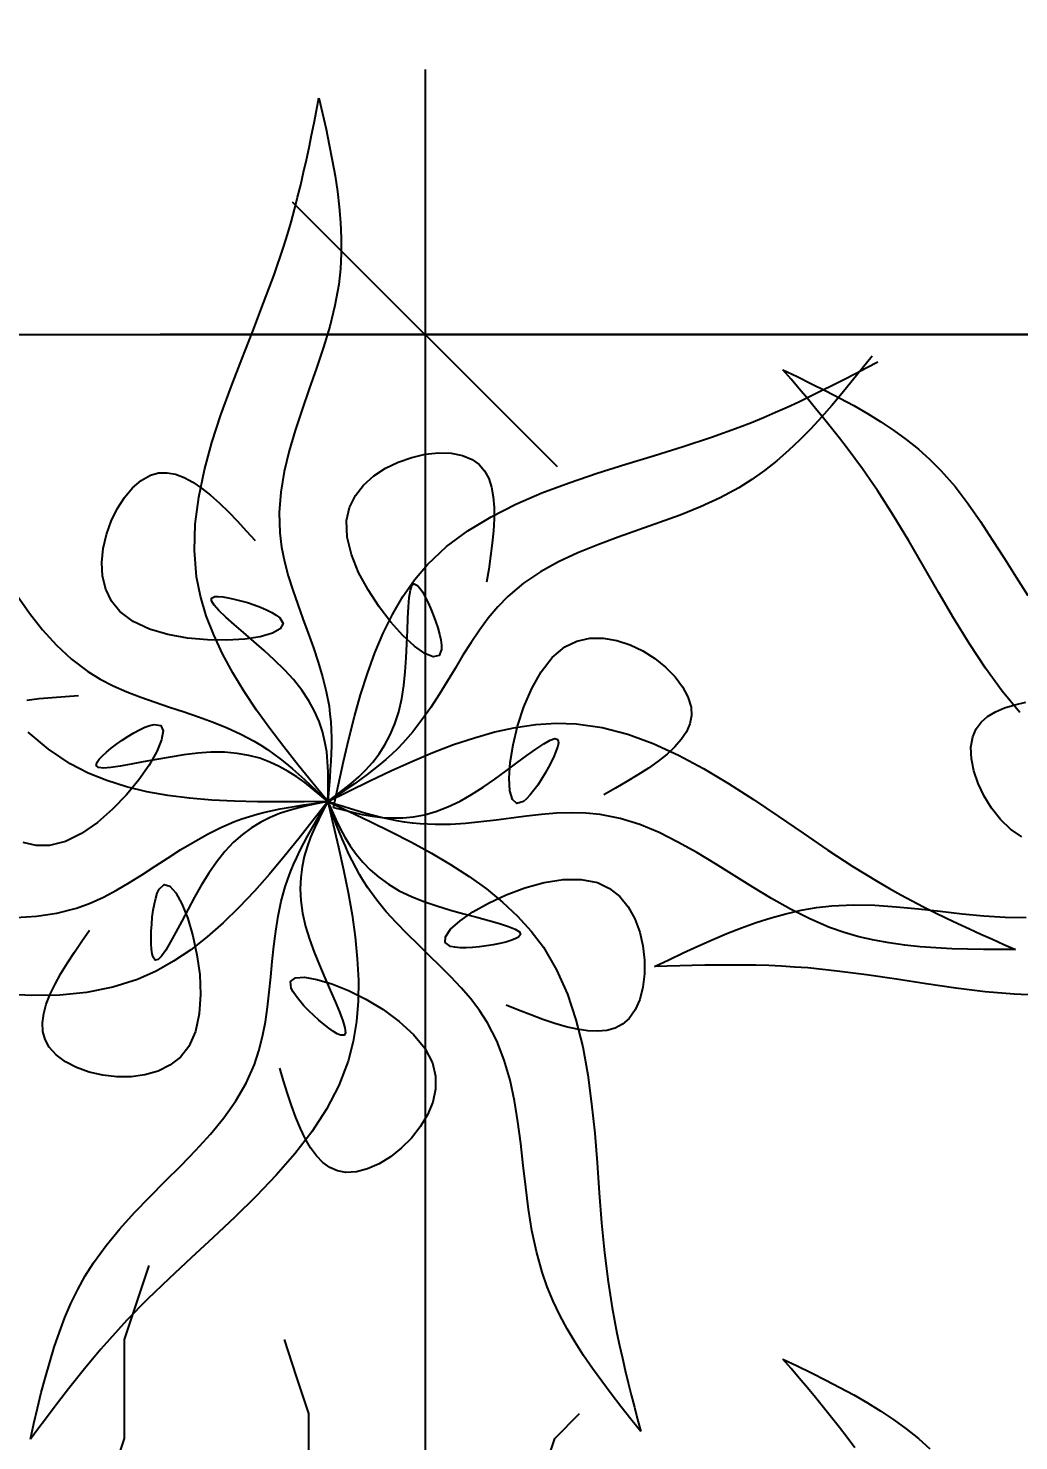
# Model space of a CAD drawing. Extents: x -120 to 1117, y 5 to 675.
# Drawn here: x 19.38 to 19.941, y 93.117 to 93.917 of the extents above; entities that cross this region are included whole.
import ezdxf

# ---------------------------------------------------------------- set-up
doc = ezdxf.new("R2010")
doc.units = 0
doc.header["$MEASUREMENT"] = 0
doc.layers.get('0').update_dxf_attribs({"linetype": 'CONTINUOUS'})
doc.layers.get('DEFPOINTS').update_dxf_attribs({"linetype": 'CONTINUOUS'})
for name, color, linetype in [('cota', 1, 'CONTINUOUS'), ('piso', 4, 'CONTINUOUS'), ('vegetacao', 82, 'CONTINUOUS')]:
    doc.layers.add(name, color=color, linetype=linetype)
doc.styles.get("Standard").update_dxf_attribs({"font": 'arial.ttf'})
doc.dimstyles.new('cotass', dxfattribs={"dimtxt": 0.15, "dimasz": 0.15, "dimexe": 0.15, "dimexo": 0, "dimgap": 0.05, "dimtad": 0, "dimzin": 4, "dimdsep": 46, "dimtxsty": 'Standard', "dimblk": 'OBLIQUE', "dimcen": 0, "dimdle": 0.15, "dimclrd": 256, "dimclrt": 4, "dimadec": 0, "dimazin": 1, "dimtfac": 1, "dimtix": 1, "dimtofl": 0, "dimtmove": 0, "dimatfit": 3, "dimldrblk": 'OPEN30', "dimfxl": 0, "dimtolj": 1, "dimtzin": 0, "dimlwd": -1, "dimarcsym": 0})

# ---------------------------------------------------------------- blocks, each defined once
blk = doc.blocks.new('_Oblique')
at = {"color": 0, "linetype": 'ByBlock', "lineweight": -2}
blk.add_line((-0.5, -0.5), (0.5, 0.5), dxfattribs=at)
blk = doc.blocks.new('*D56')
at = {"layer": 'cota', "color": 0, "lineweight": -2, "transparency": 16777216}
for p, q in [((18.40938, 93.87372), (18.40938, 94.2798)), ((20.45938, 93.94371), (20.45938, 94.2798))]:
    blk.add_line(p, q, dxfattribs=at)
at = {"layer": 'cota', "transparency": 16777216}
for p, q in [((18.25938, 94.1298), (19.18773, 94.1298)), ((20.60938, 94.1298), (19.68104, 94.1298))]:
    blk.add_line(p, q, dxfattribs=at)
at = {"layer": 'DEFPOINTS', "color": 0, "transparency": 16777216}
for p in [(20.45938, 94.1298), (20.45938, 93.94371), (18.40938, 93.87372)]:
    blk.add_point(p, dxfattribs=at)
at = {"layer": 'cota', "transparency": 16777216, "xscale": 0.15, "yscale": 0.15, "zscale": 0.15, "rotation": 180}
blk.add_blockref('_Oblique', (18.40938, 94.1298), dxfattribs=at)
at = {"layer": 'cota', "transparency": 16777216, "xscale": 0.15, "yscale": 0.15, "zscale": 0.15}
blk.add_blockref('_Oblique', (20.45938, 94.1298), dxfattribs=at)
at = {"layer": 'cota', "color": 4, "transparency": 16777216, "insert": (19.43438, 94.1298), "char_height": 0.15, "attachment_point": 5}
blk.add_mtext('\\A1;2.05', dxfattribs=at)
blk = doc.blocks.new('_Open30')
at = {"color": 0, "linetype": 'ByBlock', "lineweight": -2}
for p, q in [((-1, 0.2679), (0, 0)), ((0, 0), (-1, -0.2679)), ((0, 0), (-1, 0))]:
    blk.add_line(p, q, dxfattribs=at)
blk = doc.blocks.new('*D70')
at = {"layer": 'cota', "color": 0, "lineweight": -2, "transparency": 16777216}
for p, q in [((18.40938, 93.87372), (18.40938, 94.51111)), ((24.89932, 93.87372), (24.89932, 94.51111))]:
    blk.add_line(p, q, dxfattribs=at)
at = {"layer": 'cota', "transparency": 16777216}
for p, q in [((18.25938, 94.36111), (21.40898, 94.36111)), ((25.04932, 94.36111), (21.89973, 94.36111))]:
    blk.add_line(p, q, dxfattribs=at)
at = {"layer": 'DEFPOINTS', "color": 0, "transparency": 16777216}
for p in [(24.89932, 94.36111), (18.40938, 93.87372), (24.89932, 93.87372)]:
    blk.add_point(p, dxfattribs=at)
at = {"layer": 'cota', "transparency": 16777216, "xscale": 0.15, "yscale": 0.15, "zscale": 0.15, "rotation": 180}
blk.add_blockref('_Oblique', (18.40938, 94.36111), dxfattribs=at)
at = {"layer": 'cota', "transparency": 16777216, "xscale": 0.15, "yscale": 0.15, "zscale": 0.15}
blk.add_blockref('_Oblique', (24.89932, 94.36111), dxfattribs=at)
at = {"layer": 'cota', "color": 4, "transparency": 16777216, "insert": (21.65435, 94.36111), "char_height": 0.15, "attachment_point": 5}
blk.add_mtext('\\A1;6.49', dxfattribs=at)
blk = doc.blocks.new('*D78')
at = {"layer": 'cota', "transparency": 16777216}
for p, q in [((19.60441, 93.89371), (19.60441, 92.88955)), ((19.60441, 91.39371), (19.60441, 92.39788))]:
    blk.add_line(p, q, dxfattribs=at)
at = {"layer": 'cota', "color": 0, "lineweight": -2, "transparency": 16777216}
for p, q in [((20.45938, 93.74371), (19.45441, 93.74371)), ((20.15938, 91.54371), (19.45441, 91.54371))]:
    blk.add_line(p, q, dxfattribs=at)
at = {"layer": 'DEFPOINTS', "color": 0, "transparency": 16777216}
for p in [(19.60441, 93.74371), (20.45938, 93.74371), (20.15938, 91.54371)]:
    blk.add_point(p, dxfattribs=at)
at = {"layer": 'cota', "transparency": 16777216, "xscale": 0.15, "yscale": 0.15, "zscale": 0.15}
for p, rotation in [((19.60441, 93.74371), 90), ((19.60441, 91.54371), 270)]:
    blk.add_blockref('_Oblique', p, dxfattribs=dict(at, rotation=rotation))
at = {"layer": 'cota', "color": 4, "transparency": 16777216, "insert": (19.60441, 92.64371), "char_height": 0.15, "attachment_point": 5, "rotation": 90}
blk.add_mtext('\\A1;2.20', dxfattribs=at)
blk = doc.blocks.new('*D484')
at = {"layer": 'cota', "color": 0, "lineweight": -2, "transparency": 16777216}
for p, q in [((12.71934, 93.87372), (12.71934, 94.73497)), ((30.58936, 93.87372), (30.58936, 94.73497))]:
    blk.add_line(p, q, dxfattribs=at)
at = {"layer": 'cota', "transparency": 16777216}
for p, q in [((12.56934, 94.58497), (21.35833, 94.58497)), ((30.73936, 94.58497), (21.95038, 94.58497))]:
    blk.add_line(p, q, dxfattribs=at)
at = {"layer": 'DEFPOINTS', "color": 0, "transparency": 16777216}
for p in [(30.58936, 94.58497), (12.71934, 93.87372), (30.58936, 93.87372)]:
    blk.add_point(p, dxfattribs=at)
at = {"layer": 'cota', "transparency": 16777216, "xscale": 0.15, "yscale": 0.15, "zscale": 0.15, "rotation": 180}
blk.add_blockref('_Oblique', (12.71934, 94.58497), dxfattribs=at)
at = {"layer": 'cota', "transparency": 16777216, "xscale": 0.15, "yscale": 0.15, "zscale": 0.15}
blk.add_blockref('_Oblique', (30.58936, 94.58497), dxfattribs=at)
at = {"layer": 'cota', "color": 4, "transparency": 16777216, "insert": (21.65435, 94.58497), "char_height": 0.15, "attachment_point": 5}
blk.add_mtext('\\A1;17.87', dxfattribs=at)

msp = doc.modelspace()

# ---------------------------------------------------------------- hatches: boundary and pattern name
at = {"layer": 'vegetacao'}
h = msp.add_hatch(dxfattribs=at)
h.set_pattern_fill('ANGLE', color=256, scale=2, style=0)
h.set_pattern_definition([(0, (0, 0), (0, 0.55), [0.4, -0.15]), (90, (0, 0), (-0.55, 3e-17), [0.4, -0.15])])
edge = h.paths.add_edge_path()
edge.add_line((33.58936, 75.92369), (33.58936, 116.28372))
edge.add_line((33.58936, 116.28372), (9.86934, 116.28372))
edge.add_line((9.86934, 116.28372), (9.86934, 110.28372))
edge.add_line((9.86934, 110.28372), (27.58936, 110.28372))
edge.add_arc((27.58936, 107.28372), 3, 0, 90, ccw=False)
edge.add_line((30.58936, 107.28372), (30.58936, 75.92369))
edge.add_line((30.58936, 75.92369), (33.58936, 75.92369))
edge = h.paths.add_edge_path(flags=17)
edge.add_line((27.36934, 110.28372), (27.58936, 110.28372))
edge.add_arc((27.58936, 107.28372), 3, 0, 90, ccw=False)
edge.add_line((30.58936, 107.28372), (30.58936, 93.87372))
edge.add_line((30.58936, 93.87372), (24.89932, 93.87372))
edge.add_line((24.89932, 93.87372), (24.89932, 91.54371))
edge.add_line((24.89932, 91.54371), (22.84932, 91.54371))
edge.add_line((22.84932, 91.54371), (22.84932, 95.28564))
edge.add_line((22.84932, 95.28564), (27.84932, 95.28564))
edge.add_line((27.84932, 95.28564), (27.84932, 97.78564))
edge.add_line((27.84932, 97.78564), (27.25435, 97.78564))
edge.add_line((27.25435, 97.78564), (27.25435, 105.28372))
edge.add_line((27.25435, 105.28372), (27.36934, 105.28372))
edge.add_line((27.36934, 105.28372), (27.36934, 110.28372))
h.paths.add_polyline_path([(22.84932, 95.28564), (22.84932, 97.78564), (27.84932, 97.78564), (27.84932, 95.28564)], flags=16)
h.paths.add_polyline_path([(22.25435, 97.78564), (22.25435, 100.28564), (27.25435, 100.28564), (27.25435, 97.78564)], flags=17)
h.paths.add_polyline_path([(22.25435, 100.28564), (22.25435, 102.78564), (27.25435, 102.78564), (27.25435, 100.28564)], flags=17)
h.paths.add_polyline_path([(22.25435, 102.78564), (22.25435, 105.28564), (27.25435, 105.28564), (27.25435, 102.78564)], flags=17)
h.paths.add_polyline_path([(27.36934, 105.28372), (24.86934, 105.28372), (24.86934, 110.28372), (27.36934, 110.28372)], flags=16)
h.paths.add_polyline_path([(24.86934, 105.28372), (22.36934, 105.28372), (22.36934, 110.28372), (24.86934, 110.28372)], flags=17)
h.paths.add_polyline_path([(22.36934, 105.28372), (19.86934, 105.28372), (19.86934, 110.28372), (22.36934, 110.28372)], flags=17)
h.paths.add_polyline_path([(19.86934, 105.28372), (17.36934, 105.28372), (17.36934, 110.28372), (19.86934, 110.28372)], flags=17)
h.paths.add_polyline_path([(17.36934, 105.28372), (14.86934, 105.28372), (14.86934, 110.28372), (17.36934, 110.28372)], flags=17)
h.paths.add_polyline_path([(14.86934, 105.28372), (12.36934, 105.28372), (12.36934, 110.28372), (14.86934, 110.28372)], flags=17)
h = msp.add_hatch(dxfattribs=at)
h.set_pattern_fill('TRACOS2', color=256, scale=2, style=0)
h.set_pattern_definition([(0, (1.44, 0.96), (0.88, 1.52), [0.08, -1.34, 0.06, -0.58, 0.12, -1.42]), (5, (0.54, 1.68), (0.787509, 1.554551), [0.16, -1.34, 0.12, -0.58, 0.24, -1.42]), (10, (1.06, 1.78), (0.53784, 1.902295), [0.14, -0.34, 0.18, -1.06, 0.1, -1.32]), (15, (0.7, 1.96), (0.450046, 1.797737), [0.28, -0.34, 0.3, -1.06, 0.22, -1.32]), (20, (0.86, 1.14), (0.889806, 1.473175), [0.16, -1.1, 0.14, -0.82, 0.1, -0.64]), (25, (1.14, 0.86), (0.9972314, 1.458057), [0.22, -1.1, 0.28, -0.82, 0.24, -0.64]), (30, (1.44, 1.02), (-0.146462, 1.69368), [0.1, -0.66, 0.08, -0.98, 0.06, -1.3]), (35, (0.54, 0.3), (0.148824, 1.9842), [0.22, -0.66, 0.16, -0.98, 0.12, -1.3]), (40, (0.88, 1.46), (0.225573, 1.442469), [0.08, -0.88, 0.06, -0.56, 0.16, -1.02]), (45, (0.88, 0.74), (-0.410122, 1.965757), [0.16, -0.88, 0.12, -0.56, 0.3, -1.02]), (50, (1.18, 0.74), (-0.534986, 1.571557), [0.04, -0.74, 0.1, -1.22, 0.12, -0.62]), (60, (1.24, 0.88), (-0.663154, 1.491384), [0.1, -0.82, 0.04, -0.96, 0.08, -0.74]), (65, (0.52, 0.88), (-0.486328, 2.080453), [0.22, -0.82, 0.08, -0.96, 0.16, -0.74]), (70, (1.02, 0.64), (-0.732615, 1.437246), [0.06, -0.38, 0.12, -0.64, 0.08, -0.88]), (75, (0.3, 0.46), (-1.550558, 1.554275), [0.12, -0.38, 0.24, -0.64, 0.16, -0.88]), (80, (1.12, 1.82), (-1.390436, 1.09813), [0.14, -0.88, 0.06, -1.04, 0.12, -0.98]), (85, (1.3, 0.38), (-1.660168, 0.988455), [0.28, -0.88, 0.12, -1.04, 0.24, -0.98]), (90, (1.24, 0.96), (-1.76, 0.74), [0.12, -0.62, 0.08, -1.22, 0.04, -1.24]), (95, (0.52, 1.68), (-1.88055, 1.30105), [0.24, -0.62, 0.08, -1.22, 0.08, -1.24]), (100, (0.92, 1.58), (-1.653143, 0.967635), [0.14, -0.78, 0.12, -0.64, 0.14, -1.46]), (105, (1.28, 1.94), (-1.731187, 0.819872), [0.28, -0.78, 0.24, -0.64, 0.28, -1.46]), (110, (0.78, 0.44), (-1.602936, 0.544608), [0.16, -0.52, 0.08, -1.06, 0.12, -1.16]), (115, (1.86, 0.44), (-1.644302, 0.40283), [0.3, -0.52, 0.16, -1.06, 0.24, -1.16]), (120, (0.24, 0.68), (-1.911, 0.189948), [0.1, -1.34, 0.12, -0.62, 0.14, -0.82]), (125, (0.42, 0.86), (-2.170974, 0.066875), [0.22, -1.34, 0.24, -0.62, 0.28, -0.82]), (130, (0.68, 0.24), (-1.860718, 0.475107), [0.06, -0.44, 0.08, -0.86, 0.16, -1.12]), (135, (0.86, 0.42), (-2.149605, 0.311127), [0.12, -0.44, 0.16, -0.86, 0.3, -1.12]), (140, (0.08, 1.84), (-1.470646, -0.228038), [0.12, -0.72, 0.14, -0.62, 0.08, -0.84]), (145, (0.88, 0.58), (-1.548418, -0.502793), [0.24, -0.72, 0.28, -0.62, 0.16, -0.84]), (150, (1.74, 0.12), (-1.3655, -0.805115), [0.08, -0.56, 0.16, -1.24, 0.14, -1.14]), (155, (1.56, 1.22), (-1.77954, -0.692849), [0.16, -0.56, 0.3, -1.24, 0.28, -1.14]), (160, (0.42, 1.24), (-1.586007, -1.082858), [0.12, -0.84, 0.1, -0.76, 0.08, -1.22]), (165, (0.24, 0.52), (-1.70605, -1.344246), [0.24, -0.84, 0.22, -0.76, 0.16, -1.22]), (170, (0.54, 0.76), (-1.437627, -1.127488), [0.18, -0.66, 0.12, -0.9, 0.16, -0.88]), (175, (1.44, 1.66), (-1.365265, -1.607125), [0.22, -0.66, 0.24, -0.9, 0.26, -0.88])])
h.paths.add_polyline_path([(30.58936, 107.28372, 0.414214), (27.58936, 110.28372), (22.25435, 110.28372), (22.25435, 110.10372), (21.71934, 110.10372), (21.71934, 110.00372), (22.25435, 110.00372), (22.25435, 109.40372), (21.71934, 109.40372), (21.71934, 109.30372), (22.25435, 109.30372), (22.25435, 108.70372), (21.71934, 108.70372), (21.71934, 108.60372), (22.25435, 108.60372), (22.25435, 108.00372), (21.71934, 108.00372), (21.71934, 107.90372), (22.25435, 107.90372), (22.25435, 107.30372), (21.71934, 107.30372), (21.71934, 107.20372), (22.25435, 107.20372), (22.25435, 106.60372), (21.71934, 106.60372), (21.71934, 106.50372), (22.25435, 106.50372), (22.25435, 105.90372), (21.71934, 105.90372), (21.71934, 105.80372), (22.25435, 105.80372), (22.25435, 105.20372), (21.71934, 105.20372), (21.71934, 105.10372), (22.25435, 105.10372), (22.25435, 104.50372), (21.71934, 104.50372), (21.71934, 104.40372), (22.25435, 104.40372), (22.25435, 103.80372), (21.71934, 103.80372), (21.71934, 103.70372), (22.25435, 103.70372), (22.25435, 103.10372), (21.71934, 103.10372), (21.71934, 103.00372), (22.25435, 103.00372), (22.25435, 102.40372), (21.71934, 102.40372), (21.71934, 102.30372), (22.25435, 102.30372), (22.25435, 101.70372), (21.71934, 101.70372), (21.71934, 101.60372), (22.25435, 101.60372), (22.25435, 101.00372), (21.71934, 101.00372), (21.71934, 100.90372), (22.25435, 100.90372), (22.25435, 100.30372), (21.71934, 100.30372), (21.71934, 100.20372), (22.25435, 100.20372), (22.25435, 99.60372), (21.71934, 99.60372), (21.71934, 99.50372), (22.25435, 99.50372), (22.25435, 98.90372), (21.71934, 98.90372), (21.71934, 98.80372), (22.25435, 98.80372), (22.25435, 98.20372), (21.71934, 98.20372), (21.71934, 98.10372), (22.25435, 98.10372), (22.25435, 97.50372), (21.71934, 97.50372), (21.71934, 97.40372), (22.25435, 97.40372), (22.25435, 96.80372), (21.71934, 96.80372), (21.71934, 96.70372), (22.25435, 96.70372), (22.25435, 96.10372), (21.71934, 96.10372), (21.71934, 96.00372), (22.84932, 96.00372), (22.84932, 95.80372), (22.84932, 91.54371), (24.89932, 91.54371), (24.89932, 93.87372), (30.58936, 93.87372)])
h.paths.add_polyline_path([(24.29838, 94.59035, -0.414176), (24.53706, 94.35163, -0.414204), (24.62449, 94.02556, -0.41425), (24.53709, 93.69941, -0.414199), (24.29836, 93.46067, -0.414161), (23.97225, 93.3733, -0.414161), (23.64614, 93.46067, -0.414199), (23.40741, 93.69941, -0.414204), (23.32, 94.02553, -0.414204), (23.40741, 94.35165, -0.414176), (23.64614, 94.59038, -0.414178), (23.97225, 94.67776, -0.414224)], flags=16)
h.paths.add_polyline_path([(24.29838, 92.83117, -0.414176), (24.53706, 92.59245, -0.414204), (24.62449, 92.26638, -0.414264), (24.53708, 91.94023, -0.567356), (24.29835, 92.00148, -0.414148), (23.97225, 91.91412, -0.41415), (23.64615, 92.00148, -0.567359), (23.40742, 91.94023, -0.414218), (23.32, 92.26635, -0.414204), (23.40741, 92.59247, -0.414176), (23.64614, 92.8312, -0.414178), (23.97225, 92.91858, -0.414224)], flags=16)
h.paths.add_polyline_path([(21.05435, 105.80372), (21.71934, 105.80372), (21.71934, 105.90372), (21.05435, 105.90372), (21.05435, 106.50372), (21.71934, 106.50372), (21.71934, 106.60372), (21.05435, 106.60372), (21.05435, 107.20372), (21.71934, 107.20372), (21.71934, 107.30372), (21.05435, 107.30372), (21.05435, 107.90372), (21.71934, 107.90372), (21.71934, 108.00372), (21.05435, 108.00372), (21.05435, 108.60372), (21.71934, 108.60372), (21.71934, 108.70372), (21.05435, 108.70372), (21.05435, 109.30372), (21.71934, 109.30372), (21.71934, 109.40372), (21.05435, 109.40372), (21.05435, 110.00372), (21.71934, 110.00372), (21.71934, 110.10372), (21.05435, 110.10372), (21.05435, 110.28372), (12.36934, 110.28372), (12.36934, 105.28372), (9.86934, 105.28372), (9.86934, 96.00372), (10.86934, 96.00372), (21.71934, 96.00372), (21.71934, 96.10372), (21.05435, 96.10372), (21.05435, 96.70372), (21.71934, 96.70372), (21.71934, 96.80372), (21.05435, 96.80372), (21.05435, 97.40372), (21.71934, 97.40372), (21.71934, 97.50372), (21.05435, 97.50372), (21.05435, 98.10372), (21.71934, 98.10372), (21.71934, 98.20372), (21.05435, 98.20372), (21.05435, 98.80372), (21.71934, 98.80372), (21.71934, 98.90372), (21.05435, 98.90372), (21.05435, 99.50372), (21.71934, 99.50372), (21.71934, 99.60372), (21.05435, 99.60372), (21.05435, 100.20372), (21.71934, 100.20372), (21.71934, 100.30372), (21.05435, 100.30372), (21.05435, 100.90372), (21.71934, 100.90372), (21.71934, 101.00372), (21.05435, 101.00372), (21.05435, 101.60372), (21.71934, 101.60372), (21.71934, 101.70372), (21.05435, 101.70372), (21.05435, 102.30372), (21.71934, 102.30372), (21.71934, 102.40372), (21.05435, 102.40372), (21.05435, 103.00372), (21.71934, 103.00372), (21.71934, 103.10372), (21.05435, 103.10372), (21.05435, 103.70372), (21.71934, 103.70372), (21.71934, 103.80372), (21.05435, 103.80372), (21.05435, 104.40372), (21.71934, 104.40372), (21.71934, 104.50372), (21.05435, 104.50372), (21.05435, 105.10372), (21.71934, 105.10372), (21.71934, 105.20372), (21.05435, 105.20372)])
h.paths.add_polyline_path([(20.39727, 100.52861, -1), (14.35319, 100.52861, -1)], flags=16)
h.paths.add_polyline_path([(19.06675, 102.32155), (19.23826, 102.32155, -0.423394), (19.28823, 102.26998), (19.28823, 102.1094, -0.406511), (19.17248, 101.98839), (19.17248, 101.43663), (19.32248, 101.43663), (19.32248, 101.39664), (19.17248, 101.39664), (19.17248, 100.84489, -0.406511), (19.28823, 100.72388), (19.28823, 100.56329, -0.436482), (19.23605, 100.51178), (19.06675, 100.51178, -0.414214), (19.01675, 100.56178), (19.01675, 100.72388, -0.406452), (19.13247, 100.84489), (19.13247, 101.39664), (18.73682, 101.39664), (18.73682, 100.84489, 0.003327), (18.73522, 100.84493), (18.69842, 100.84493, 0.405123), (18.58108, 100.72605), (18.58108, 100.56178, 0.41421), (18.63108, 100.51178, 0.000003), (18.63108, 100.51178, -0.414214), (18.58108, 100.56178), (18.58108, 100.72388, -0.406511), (18.69683, 100.84489), (18.69683, 101.39664), (18.30115, 101.39664), (18.30115, 100.84489, -0.406511), (18.41689, 100.72388), (18.41689, 100.56329, -0.436482), (18.36471, 100.51178), (18.19541, 100.51178, -0.414214), (18.14541, 100.56178), (18.14541, 100.72388, -0.406452), (18.26113, 100.84489), (18.26113, 101.39664), (18.11113, 101.39664), (18.11113, 101.43663), (18.26113, 101.43663), (18.26113, 101.98839, -0.406452), (18.14541, 102.1094), (18.14541, 102.27155, -0.414214), (18.19541, 102.32155), (18.36692, 102.32155, -0.423394), (18.41689, 102.26998), (18.41689, 102.1094, -0.406511), (18.30115, 101.98839), (18.30115, 101.43663), (18.69683, 101.43663), (18.69683, 101.98839, -0.406511), (18.58108, 102.1094), (18.58108, 102.27155, -0.414214), (18.63108, 102.32155), (18.80259, 102.32155, -0.414214), (18.85259, 102.27155, 0.414214), (18.80259, 102.32155), (18.63108, 102.32155, 0.414215), (18.58108, 102.27155, -0.000001), (18.58108, 102.27155), (18.58108, 102.10723, 0.405123), (18.69842, 101.98834), (18.73522, 101.98834, 0.003327), (18.73682, 101.98839), (18.73682, 101.43663), (19.13247, 101.43663), (19.13247, 101.98839, -0.406452), (19.01675, 102.1094), (19.01675, 102.27155, -0.414214)], flags=0)
h.paths.add_polyline_path([(18.8048, 100.51178), (18.80038, 100.51178, 0.022096)], flags=0)
h.paths.add_polyline_path([(16.50815, 100.76301), (16.50815, 100.253), (14.74858, 100.253), (14.74858, 100.76301)], flags=0)
h.paths.add_polyline_path([(15.24858, 100.73298), (15.24858, 100.28298), (14.77856, 100.28298), (14.77856, 100.73298)], flags=0)
h.paths.add_polyline_path([(17.12705, 99.47835, 0.161463), (16.86405, 99.20188), (17.12705, 98.65571)], flags=0)
h.paths.add_polyline_path([(17.76328, 98.65567, -1), (16.49082, 98.65567, -1)], flags=0)
h.paths.add_polyline_path([(17.12708, 98.65567), (17.12708, 98.65567), (17.12706, 98.65568), (17.12706, 98.65568), (17.1271, 98.65571)], flags=0)

# ---------------------------------------------------------------- linework, layer by layer
at = {"layer": 'piso'}
msp.add_line((18.40938, 93.74371), (20.45938, 93.74371), dxfattribs=at)
at = {"layer": 'vegetacao'}
for points in [[(19.54932, 93.47933), (19.54088, 93.48965), (19.53253, 93.49996), (19.52442, 93.51032), (19.51656, 93.5207), (19.50904, 93.53114), (19.50206, 93.54164), (19.49561, 93.55221), (19.4898, 93.56287), (19.48477, 93.57363), (19.48057, 93.5845), (19.47735, 93.5955), (19.47511, 93.60662), (19.47389, 93.62142), (19.47432, 93.63644), (19.47628, 93.65166), (19.4795, 93.66707), (19.4838, 93.68261), (19.48888, 93.69827), (19.49459, 93.71401), (19.50064, 93.72983), (19.50689, 93.74569), (19.51305, 93.76156), (19.51895, 93.77741), (19.52432, 93.7932), (19.52652, 93.80029), (19.52857, 93.80736), (19.53048, 93.81442), (19.53228, 93.82146), (19.53404, 93.8285), (19.53565, 93.83552), (19.53722, 93.84255), (19.53873, 93.84957), (19.54019, 93.85658), (19.54161, 93.86359), (19.54298, 93.87059), (19.54434, 93.8776)], [(19.54434, 93.8776), (19.5464, 93.86878), (19.54835, 93.85995), (19.5502, 93.85112), (19.55191, 93.84231), (19.55348, 93.8335), (19.55479, 93.8247), (19.55587, 93.81591), (19.5566, 93.80712), (19.55699, 93.79833), (19.55699, 93.78956), (19.5565, 93.78081), (19.55553, 93.77206), (19.55343, 93.76017), (19.55045, 93.74832), (19.54693, 93.73648), (19.54303, 93.72468), (19.53888, 93.7129), (19.53482, 93.70117), (19.53097, 93.68945), (19.5275, 93.67778), (19.52472, 93.66614), (19.52271, 93.65453), (19.52179, 93.64296), (19.52213, 93.63141), (19.52315, 93.62328), (19.52481, 93.61517), (19.52696, 93.60707), (19.52955, 93.59896), (19.53233, 93.59083), (19.53531, 93.5827), (19.53829, 93.57456), (19.54122, 93.56638), (19.544, 93.55817), (19.54644, 93.54992), (19.54849, 93.54161), (19.55006, 93.53326), (19.55059, 93.52883), (19.55099, 93.52438), (19.55128, 93.51991), (19.55138, 93.51543), (19.55138, 93.51095), (19.55128, 93.50645), (19.55108, 93.50194), (19.55079, 93.49742), (19.5505, 93.49291), (19.55011, 93.48839), (19.54972, 93.48386), (19.54932, 93.47933)], [(19.85758, 93.73152), (19.85196, 93.72445), (19.84625, 93.71741), (19.84054, 93.71045), (19.83473, 93.7036), (19.82882, 93.69689), (19.82276, 93.69036), (19.81656, 93.68405), (19.81012, 93.67798), (19.80352, 93.67221), (19.79664, 93.66676), (19.78951, 93.66167), (19.78204, 93.65697), (19.77144, 93.65123), (19.76031, 93.64613), (19.74889, 93.64152), (19.73722, 93.63723), (19.72545, 93.63311), (19.71373, 93.62898), (19.70216, 93.62471), (19.69088, 93.62012), (19.68004, 93.61505), (19.66969, 93.60935), (19.66007, 93.60286), (19.65123, 93.59542), (19.64557, 93.58953), (19.64024, 93.58317), (19.63526, 93.57643), (19.63048, 93.56939), (19.62589, 93.56213), (19.6214, 93.55474), (19.6169, 93.5473), (19.61236, 93.53991), (19.60763, 93.53264), (19.60269, 93.52557), (19.59752, 93.51879), (19.5919, 93.51239), (19.58883, 93.50919), (19.58556, 93.50609), (19.58224, 93.50311), (19.57882, 93.50022), (19.5753, 93.49742), (19.57174, 93.4947), (19.56807, 93.49205), (19.56441, 93.48944), (19.56065, 93.48688), (19.55689, 93.48434), (19.55308, 93.48184), (19.54932, 93.47933)], [(19.55255, 93.47605), (19.55533, 93.48906), (19.55821, 93.50203), (19.56124, 93.51483), (19.56446, 93.52745), (19.56793, 93.53982), (19.57179, 93.55184), (19.57603, 93.56348), (19.58077, 93.57466), (19.58604, 93.5853), (19.5919, 93.59535), (19.59849, 93.60475), (19.60582, 93.61343), (19.61661, 93.62362), (19.62862, 93.63262), (19.64176, 93.64059), (19.65577, 93.64766), (19.67061, 93.65402), (19.68604, 93.65979), (19.70191, 93.66516), (19.71807, 93.67028), (19.73433, 93.67528), (19.75059, 93.68035), (19.76666, 93.68565), (19.78233, 93.6913), (19.78927, 93.69399), (19.79605, 93.6968), (19.80279, 93.69968), (19.80943, 93.70266), (19.81602, 93.70569), (19.82252, 93.7088), (19.82896, 93.71195), (19.83541, 93.71516), (19.84181, 93.7184), (19.84815, 93.72166), (19.8545, 93.72494), (19.86085, 93.72822)], [(19.94122, 93.52969), (19.93121, 93.54181), (19.92169, 93.55485), (19.91266, 93.56859), (19.90387, 93.58286), (19.89527, 93.59747), (19.88678, 93.61223), (19.87823, 93.62695), (19.86949, 93.64143), (19.86051, 93.65548), (19.85631, 93.66161), (19.85206, 93.66763), (19.84776, 93.67354), (19.84337, 93.67936), (19.83897, 93.6851), (19.83448, 93.69075), (19.82999, 93.69635), (19.82545, 93.7019), (19.82086, 93.70741), (19.81627, 93.71288), (19.81163, 93.71834), (19.80704, 93.72378)], [(19.80704, 93.72378), (19.81515, 93.71985), (19.8233, 93.71587), (19.83136, 93.71184), (19.83932, 93.70769), (19.84718, 93.70343), (19.85489, 93.69896), (19.86241, 93.69431), (19.86978, 93.68942), (19.87686, 93.68424), (19.8837, 93.67875), (19.89029, 93.67293), (19.89649, 93.66672), (19.90445, 93.65764), (19.91187, 93.64794), (19.91895, 93.63781), (19.92574, 93.62737), (19.93238, 93.61682), (19.93902, 93.60631), (19.94576, 93.59598)], [(19.54932, 93.47933), (19.55382, 93.48268), (19.55826, 93.48608), (19.56261, 93.48962), (19.56685, 93.49335), (19.57091, 93.49733), (19.57481, 93.50162), (19.57843, 93.5063), (19.5817, 93.51141), (19.58473, 93.51705), (19.58731, 93.52324), (19.58951, 93.53009), (19.59122, 93.53762), (19.59234, 93.54501), (19.59317, 93.55278), (19.59371, 93.56073), (19.5941, 93.56859), (19.59439, 93.57617), (19.59464, 93.58322), (19.59498, 93.58951), (19.59542, 93.59482), (19.5961, 93.59893), (19.59703, 93.60159), (19.59835, 93.60258), (19.60016, 93.60166), (19.60142, 93.60015), (19.60289, 93.59797), (19.6044, 93.59528), (19.60597, 93.59215), (19.60753, 93.58872), (19.60899, 93.58507), (19.61036, 93.58136), (19.61158, 93.57767), (19.61256, 93.57412), (19.61329, 93.57083), (19.61373, 93.5679), (19.61378, 93.56544), (19.61236, 93.56193), (19.60909, 93.5613), (19.60431, 93.56323), (19.59849, 93.56737), (19.5919, 93.57338), (19.58512, 93.5809), (19.57838, 93.58959), (19.57213, 93.59909), (19.56676, 93.60907), (19.5627, 93.61918), (19.56036, 93.62907), (19.56002, 93.63839), (19.56168, 93.64584), (19.565, 93.65255), (19.56964, 93.65851), (19.5754, 93.66367), (19.58204, 93.66803), (19.58927, 93.67153), (19.59688, 93.67417), (19.60455, 93.67588), (19.61207, 93.67665), (19.6192, 93.67645), (19.62559, 93.67524), (19.63111, 93.67301), (19.63507, 93.67014), (19.63814, 93.66652), (19.64044, 93.66221), (19.6421, 93.65726), (19.64307, 93.65176), (19.64356, 93.64576), (19.64356, 93.63936), (19.64312, 93.63261), (19.64244, 93.62557), (19.64151, 93.61832), (19.64044, 93.61094), (19.63927, 93.60349)], [(19.54932, 93.47933), (19.54952, 93.48494), (19.54962, 93.49054), (19.54957, 93.49616), (19.54928, 93.5018), (19.54874, 93.50746), (19.54776, 93.51316), (19.54635, 93.5189), (19.54444, 93.52468), (19.5419, 93.53053), (19.53868, 93.53641), (19.53468, 93.54238), (19.52989, 93.54844), (19.52481, 93.55393), (19.5192, 93.55941), (19.51334, 93.5648), (19.50743, 93.57), (19.50167, 93.57495), (19.49635, 93.57954), (19.49161, 93.58372), (19.48775, 93.58739), (19.48497, 93.59047), (19.4835, 93.59287), (19.48355, 93.59453), (19.48536, 93.59535), (19.48736, 93.59542), (19.48995, 93.59519), (19.49303, 93.59469), (19.49644, 93.59397), (19.50011, 93.59304), (19.50387, 93.59193), (19.50763, 93.59069), (19.51124, 93.58933), (19.51466, 93.5879), (19.51768, 93.58641), (19.52022, 93.58491), (19.52218, 93.58342), (19.52403, 93.58014), (19.52247, 93.57717), (19.51803, 93.57466), (19.51114, 93.57266), (19.50235, 93.57129), (19.4922, 93.57063), (19.48121, 93.57079), (19.46993, 93.57184), (19.45875, 93.57388), (19.44835, 93.577), (19.43912, 93.58131), (19.43165, 93.58689), (19.42686, 93.59284), (19.42364, 93.59959), (19.42188, 93.60695), (19.42144, 93.61469), (19.42218, 93.62258), (19.42398, 93.63043), (19.42667, 93.638), (19.43009, 93.64508), (19.43419, 93.65143), (19.43878, 93.65686), (19.44371, 93.66115), (19.44889, 93.66405), (19.45357, 93.66536), (19.45836, 93.6655), (19.46319, 93.66462), (19.46803, 93.66281), (19.47296, 93.66016), (19.47794, 93.65678), (19.48297, 93.65277), (19.488, 93.64826), (19.49307, 93.64332), (19.49815, 93.63809), (19.50323, 93.63263), (19.50831, 93.62708)], [(19.37359, 93.59598), (19.38057, 93.58602), (19.3879, 93.57656), (19.39576, 93.56779), (19.40426, 93.55984), (19.41344, 93.55289), (19.42047, 93.54865), (19.42784, 93.54489), (19.43551, 93.54152), (19.44347, 93.53844), (19.45157, 93.53558), (19.45977, 93.53284), (19.46798, 93.5301), (19.47623, 93.52731), (19.48438, 93.52433), (19.49234, 93.52111), (19.50011, 93.51754), (19.50763, 93.51354), (19.51143, 93.51121), (19.51515, 93.50874), (19.51881, 93.50615), (19.52237, 93.50346), (19.52589, 93.50066), (19.52935, 93.49778), (19.53272, 93.49481), (19.53609, 93.49179), (19.53941, 93.48872), (19.54273, 93.48561), (19.546, 93.48248), (19.54932, 93.47933)], [(19.55255, 93.47605), (19.55797, 93.47462), (19.56339, 93.47327), (19.56886, 93.47206), (19.57442, 93.47107), (19.58009, 93.47036), (19.58585, 93.47002), (19.59176, 93.47012), (19.59786, 93.47072), (19.60411, 93.4719), (19.61056, 93.47372), (19.61724, 93.47627), (19.62423, 93.47963), (19.63072, 93.48335), (19.63731, 93.48756), (19.64386, 93.49208), (19.65025, 93.49669), (19.65636, 93.5012), (19.66202, 93.50538), (19.66715, 93.50906), (19.67159, 93.51201), (19.6752, 93.51405), (19.67789, 93.51495), (19.6795, 93.51453), (19.67989, 93.51259), (19.6795, 93.51061), (19.67872, 93.50814), (19.67755, 93.50526), (19.67608, 93.50209), (19.67432, 93.49874), (19.67242, 93.49531), (19.67037, 93.49192), (19.66827, 93.48867), (19.66607, 93.48568), (19.66397, 93.48306), (19.66192, 93.4809), (19.66007, 93.47933), (19.65645, 93.47825), (19.65391, 93.48042), (19.65245, 93.48535), (19.65201, 93.49251), (19.65265, 93.50137), (19.65426, 93.51139), (19.65684, 93.52207), (19.66041, 93.53287), (19.66485, 93.54329), (19.67022, 93.55276), (19.67647, 93.56079), (19.6836, 93.56683), (19.69044, 93.57018), (19.69771, 93.57179), (19.70528, 93.57188), (19.71295, 93.57057), (19.72047, 93.5681), (19.72774, 93.56462), (19.73453, 93.56033), (19.74063, 93.5554), (19.74596, 93.54999), (19.7502, 93.54431), (19.75328, 93.53853), (19.75499, 93.53284), (19.75518, 93.52798), (19.75426, 93.5233), (19.75235, 93.5188), (19.74947, 93.51445), (19.74581, 93.51023), (19.74141, 93.50614), (19.73639, 93.50215), (19.73087, 93.49824), (19.72496, 93.49441), (19.71871, 93.49063), (19.71226, 93.48687), (19.70567, 93.48313)], [(19.37901, 93.53671), (19.38604, 93.5376), (19.39327, 93.53829), (19.40074, 93.53888), (19.40826, 93.5394)], [(19.94229, 93.45928), (19.93595, 93.46377), (19.93023, 93.46926), (19.9252, 93.47555), (19.92096, 93.48236), (19.91759, 93.48947), (19.91515, 93.49663), (19.91378, 93.5036), (19.91349, 93.51014), (19.91446, 93.516), (19.91637, 93.52048), (19.9192, 93.52429), (19.92291, 93.5275), (19.92735, 93.53019), (19.93253, 93.53239), (19.93824, 93.53417), (19.94449, 93.5356)], [(19.54932, 93.47933), (19.54503, 93.48297), (19.54073, 93.48655), (19.53634, 93.49003), (19.53175, 93.49332), (19.52696, 93.49641), (19.52188, 93.49922), (19.51656, 93.5017), (19.5108, 93.5038), (19.50465, 93.50545), (19.49806, 93.5066), (19.49088, 93.50722), (19.48316, 93.50722), (19.47569, 93.50668), (19.46793, 93.50574), (19.46007, 93.50452), (19.4523, 93.50313), (19.44488, 93.50172), (19.43795, 93.5004), (19.43175, 93.49932), (19.42647, 93.49857), (19.42232, 93.49832), (19.41949, 93.49866), (19.41822, 93.49974), (19.41876, 93.50167), (19.41993, 93.50328), (19.42174, 93.50516), (19.42403, 93.50725), (19.42672, 93.50947), (19.42974, 93.51174), (19.43292, 93.514), (19.43624, 93.51616), (19.43961, 93.51816), (19.44283, 93.51992), (19.44586, 93.52138), (19.44864, 93.52244), (19.45103, 93.52302), (19.45474, 93.52244), (19.45611, 93.51937), (19.45528, 93.5143), (19.45255, 93.50767), (19.44815, 93.49996), (19.44234, 93.49161), (19.43536, 93.48312), (19.4275, 93.47493), (19.41895, 93.46749), (19.40997, 93.46128), (19.40089, 93.45676), (19.39185, 93.45441), (19.38424, 93.45436), (19.37696, 93.45607)], [(19.54932, 93.47933), (19.53599, 93.47918), (19.52271, 93.4791), (19.50958, 93.47919), (19.49654, 93.47952), (19.4837, 93.48016), (19.47115, 93.48124), (19.45885, 93.48278), (19.44688, 93.4849), (19.43536, 93.48767), (19.42423, 93.49117), (19.41363, 93.49548), (19.40352, 93.50068), (19.39117, 93.50894), (19.37974, 93.51867)], [(19.54932, 93.47933), (19.56124, 93.48525), (19.57315, 93.49108), (19.58507, 93.49672), (19.59693, 93.50206), (19.60875, 93.50703), (19.62057, 93.51154), (19.63233, 93.51548), (19.644, 93.51875), (19.65557, 93.52128), (19.66715, 93.52294), (19.67857, 93.52366), (19.6899, 93.52334), (19.7046, 93.52127), (19.71915, 93.51748), (19.73355, 93.51217), (19.74786, 93.5056), (19.76207, 93.49799), (19.77618, 93.48953), (19.79029, 93.48047), (19.80435, 93.47102), (19.81842, 93.46143), (19.83253, 93.45188), (19.84664, 93.44262), (19.8609, 93.43386), (19.86729, 93.43015), (19.87374, 93.42658), (19.88018, 93.42312), (19.88663, 93.41978), (19.89312, 93.41653), (19.89962, 93.41337), (19.90611, 93.41028), (19.91261, 93.40726), (19.91915, 93.40429), (19.92564, 93.40134), (19.93214, 93.39844), (19.93868, 93.39553)], [(19.54932, 93.47933), (19.54112, 93.46882), (19.53292, 93.45841), (19.52462, 93.44817), (19.51627, 93.43818), (19.50777, 93.42858), (19.49908, 93.4194), (19.49019, 93.41076), (19.48111, 93.40275), (19.47174, 93.39544), (19.46207, 93.38893), (19.45211, 93.38331), (19.44171, 93.37867), (19.4276, 93.37417), (19.4128, 93.37128), (19.39757, 93.3698), (19.38184, 93.36952), (19.36573, 93.37023)], [(19.37266, 93.41377), (19.38443, 93.41443), (19.39591, 93.4161), (19.40709, 93.41898), (19.4148, 93.42181), (19.42232, 93.42524), (19.42974, 93.42915), (19.43707, 93.43342), (19.44439, 93.43798), (19.45167, 93.44266), (19.4589, 93.44742), (19.46622, 93.4521), (19.47364, 93.45662), (19.48116, 93.46085), (19.48878, 93.4647), (19.49654, 93.46804), (19.50074, 93.46958), (19.50504, 93.47096), (19.50933, 93.47221), (19.51363, 93.47332), (19.51803, 93.47432), (19.52242, 93.47521), (19.52686, 93.47603), (19.53136, 93.47677), (19.5358, 93.47747), (19.54029, 93.47811), (19.54483, 93.47874), (19.54932, 93.47933)], [(19.54932, 93.47933), (19.55245, 93.46638), (19.55543, 93.45347), (19.55831, 93.44061), (19.56085, 93.42784), (19.56309, 93.4152), (19.56485, 93.40269), (19.56607, 93.39037), (19.56666, 93.37825), (19.56656, 93.36638), (19.56558, 93.35476), (19.56378, 93.34345), (19.56095, 93.33246), (19.55562, 93.31859), (19.54869, 93.30526), (19.54034, 93.29238), (19.53077, 93.27992), (19.52017, 93.26777), (19.50875, 93.25587), (19.49679, 93.24414), (19.48443, 93.23253), (19.47198, 93.22095), (19.45953, 93.20934), (19.44737, 93.19761), (19.43565, 93.18569), (19.43062, 93.18026), (19.42569, 93.17478), (19.42086, 93.16928), (19.41617, 93.16371), (19.41158, 93.15812), (19.40704, 93.15249), (19.4026, 93.14684), (19.3982, 93.14117), (19.39386, 93.13549), (19.38951, 93.12979), (19.38526, 93.12407), (19.38097, 93.11836)], [(19.38097, 93.11836), (19.38297, 93.12719), (19.38507, 93.13599), (19.38717, 93.14474), (19.38946, 93.15344), (19.3919, 93.16205), (19.39449, 93.17056), (19.39737, 93.17896), (19.4005, 93.18718), (19.40396, 93.19526), (19.40777, 93.20316), (19.41202, 93.21085), (19.41666, 93.2183), (19.42379, 93.22808), (19.43155, 93.2375), (19.4399, 93.24662), (19.44854, 93.25555), (19.45733, 93.26438), (19.46612, 93.27317), (19.47467, 93.28204), (19.48287, 93.29108), (19.49044, 93.30035), (19.49723, 93.30996), (19.50308, 93.31998), (19.50782, 93.33052), (19.51041, 93.33829), (19.51241, 93.34631), (19.51402, 93.35457), (19.51524, 93.36298), (19.51622, 93.37151), (19.5171, 93.38013), (19.51788, 93.38877), (19.51881, 93.39741), (19.51988, 93.40601), (19.52125, 93.41451), (19.52301, 93.42288), (19.52525, 93.43107), (19.52667, 93.4353), (19.52823, 93.43948), (19.52994, 93.44363), (19.5318, 93.44771), (19.53375, 93.45175), (19.5358, 93.45575), (19.5379, 93.45973), (19.5401, 93.46368), (19.54234, 93.46762), (19.54464, 93.47153), (19.54698, 93.47544), (19.54932, 93.47933)], [(19.54932, 93.47933), (19.54381, 93.47827), (19.53834, 93.47712), (19.53287, 93.47584), (19.5274, 93.47432), (19.52203, 93.4725), (19.51666, 93.4703), (19.51139, 93.46766), (19.50621, 93.46448), (19.50103, 93.46071), (19.496, 93.45625), (19.49107, 93.45105), (19.48629, 93.44501), (19.48204, 93.43884), (19.47794, 93.43218), (19.47398, 93.42527), (19.47022, 93.41835), (19.46671, 93.41165), (19.46339, 93.40541), (19.46036, 93.39988), (19.45767, 93.39529), (19.45528, 93.39188), (19.45328, 93.38989), (19.45162, 93.38959), (19.45045, 93.39117), (19.44991, 93.3931), (19.44957, 93.39568), (19.44937, 93.39878), (19.44932, 93.40228), (19.44942, 93.40604), (19.44967, 93.40996), (19.45001, 93.4139), (19.45055, 93.41776), (19.45118, 93.42139), (19.45196, 93.42467), (19.45284, 93.4275), (19.45387, 93.42972), (19.45665, 93.43229), (19.45987, 93.43142), (19.46334, 93.42761), (19.46681, 93.42134), (19.47013, 93.4131), (19.47301, 93.40335), (19.4753, 93.3926), (19.47682, 93.38134), (19.4773, 93.37003), (19.47657, 93.35916), (19.47442, 93.34922), (19.47061, 93.34069), (19.46593, 93.33469), (19.46002, 93.33008), (19.45323, 93.32672), (19.44581, 93.32457), (19.43795, 93.32352), (19.42989, 93.32351), (19.42193, 93.32444), (19.41427, 93.32622), (19.40714, 93.3288), (19.40084, 93.33206), (19.39557, 93.33594), (19.39156, 93.34034), (19.38927, 93.34463), (19.38805, 93.34923), (19.38785, 93.35413), (19.38853, 93.35928), (19.39, 93.36467), (19.3922, 93.37026), (19.39498, 93.37604), (19.39825, 93.38196), (19.40196, 93.38799), (19.40592, 93.39412), (19.41012, 93.40029), (19.41441, 93.40651)], [(19.54932, 93.47933), (19.54674, 93.47437), (19.5442, 93.46937), (19.54181, 93.4643), (19.53956, 93.45909), (19.53766, 93.45375), (19.53604, 93.44819), (19.53482, 93.44241), (19.53404, 93.43635), (19.5338, 93.42999), (19.53414, 93.42328), (19.53512, 93.41617), (19.53682, 93.40864), (19.53902, 93.40149), (19.54166, 93.39413), (19.54464, 93.38673), (19.54771, 93.37948), (19.55074, 93.37253), (19.55352, 93.36607), (19.55601, 93.36025), (19.55787, 93.35527), (19.55904, 93.35129), (19.55933, 93.34849), (19.5586, 93.34701), (19.5566, 93.34706), (19.55474, 93.34786), (19.5525, 93.34918), (19.54996, 93.35097), (19.54723, 93.3531), (19.54434, 93.35553), (19.54141, 93.35817), (19.53858, 93.36091), (19.53585, 93.36371), (19.53346, 93.36648), (19.53136, 93.36914), (19.5297, 93.37159), (19.52857, 93.37378), (19.52833, 93.37756), (19.53101, 93.37954), (19.53614, 93.37987), (19.54322, 93.37867), (19.55172, 93.37611), (19.56114, 93.3723), (19.57096, 93.3674), (19.58072, 93.36154), (19.58985, 93.35487), (19.59791, 93.34752), (19.60435, 93.33965), (19.60865, 93.33137), (19.61041, 93.32395), (19.61036, 93.31647), (19.60875, 93.30908), (19.60577, 93.30192), (19.60167, 93.29512), (19.59669, 93.28882), (19.59098, 93.28317), (19.58482, 93.27828), (19.57838, 93.27432), (19.57188, 93.27142), (19.56554, 93.26972), (19.55963, 93.26935), (19.55484, 93.2702), (19.5505, 93.27213), (19.54654, 93.27503), (19.54293, 93.27878), (19.53966, 93.2833), (19.53663, 93.2885), (19.53385, 93.29426), (19.53126, 93.30053), (19.52887, 93.30718), (19.52652, 93.3141), (19.52432, 93.32123), (19.52213, 93.32844)], [(19.54932, 93.47933), (19.56139, 93.47369), (19.57335, 93.46802), (19.58521, 93.46222), (19.59679, 93.45628), (19.60807, 93.45012), (19.61891, 93.4437), (19.62931, 93.43698), (19.63917, 93.42988), (19.64835, 93.42238), (19.65684, 93.4144), (19.66456, 93.40591), (19.6714, 93.39684), (19.67891, 93.38406), (19.68502, 93.37033), (19.68985, 93.35575), (19.69366, 93.34049), (19.69654, 93.32463), (19.69874, 93.3083), (19.70045, 93.29164), (19.70182, 93.27476), (19.70308, 93.25776), (19.7044, 93.2408), (19.70601, 93.22396), (19.70802, 93.2074), (19.70914, 93.20006), (19.71036, 93.1928), (19.71163, 93.1856), (19.71309, 93.17847), (19.71456, 93.17138), (19.71612, 93.16433), (19.71778, 93.15732), (19.71949, 93.15035), (19.7212, 93.14341), (19.72301, 93.13648), (19.72476, 93.12957), (19.72657, 93.12266)], [(19.72657, 93.12266), (19.72091, 93.12974), (19.71534, 93.13684), (19.70982, 93.14397), (19.70445, 93.15116), (19.69923, 93.15842), (19.6942, 93.16578), (19.68941, 93.17324), (19.68492, 93.18085), (19.68077, 93.18859), (19.67701, 93.1965), (19.67364, 93.20459), (19.67071, 93.21289), (19.66749, 93.22454), (19.66495, 93.23649), (19.66305, 93.24868), (19.66143, 93.26101), (19.66002, 93.2734), (19.6586, 93.28576), (19.65704, 93.29799), (19.65504, 93.31), (19.65255, 93.3217), (19.64928, 93.33302), (19.64508, 93.34385), (19.6398, 93.35411), (19.63531, 93.36099), (19.63033, 93.36758), (19.62486, 93.37394), (19.61905, 93.38014), (19.613, 93.38624), (19.6068, 93.39227), (19.60055, 93.39832), (19.59434, 93.40441), (19.58829, 93.41061), (19.58248, 93.41698), (19.57706, 93.42356), (19.57203, 93.43043), (19.56964, 93.43418), (19.56734, 93.43801), (19.56515, 93.44193), (19.56309, 93.44591), (19.56114, 93.44995), (19.55929, 93.45405), (19.55753, 93.45819), (19.55582, 93.46238), (19.55416, 93.46659), (19.5525, 93.47083), (19.55089, 93.47507), (19.54932, 93.47933)], [(19.93868, 93.39553), (19.92965, 93.39555), (19.92061, 93.39559), (19.91158, 93.39573), (19.9026, 93.39601), (19.89366, 93.39645), (19.88477, 93.39712), (19.87599, 93.39805), (19.86724, 93.39927), (19.8586, 93.40086), (19.85006, 93.40282), (19.84161, 93.40524), (19.83331, 93.40812), (19.82218, 93.41285), (19.81129, 93.41836), (19.80055, 93.42444), (19.7899, 93.43088), (19.77935, 93.43751), (19.76881, 93.44412), (19.75826, 93.45049), (19.74762, 93.45643), (19.73692, 93.46176), (19.72603, 93.46627), (19.71495, 93.46975), (19.70362, 93.47201), (19.69547, 93.47279), (19.68722, 93.47297), (19.67882, 93.47268), (19.67032, 93.47201), (19.66178, 93.47107), (19.65323, 93.46998), (19.64459, 93.46887), (19.63595, 93.46782), (19.62735, 93.46697), (19.61876, 93.46641), (19.61021, 93.46625), (19.60172, 93.46663), (19.59727, 93.46705), (19.59283, 93.46766), (19.58844, 93.46841), (19.58404, 93.46929), (19.57965, 93.47029), (19.5753, 93.47139), (19.57096, 93.47257), (19.56661, 93.47384), (19.56226, 93.47516), (19.55797, 93.47653), (19.55362, 93.47793), (19.54932, 93.47933)], [(19.54932, 93.47933), (19.55157, 93.47422), (19.55391, 93.46912), (19.55636, 93.46406), (19.55909, 93.45911), (19.56202, 93.45425), (19.56539, 93.44954), (19.56915, 93.44497), (19.5734, 93.44059), (19.57823, 93.43644), (19.58365, 93.43252), (19.58985, 93.42887), (19.59679, 93.42551), (19.60377, 93.42275), (19.61114, 93.42024), (19.61876, 93.41793), (19.62638, 93.41582), (19.6337, 93.41384), (19.64049, 93.41202), (19.64659, 93.41032), (19.65167, 93.40868), (19.65548, 93.40712), (19.65787, 93.40559), (19.65855, 93.40408), (19.65728, 93.40254), (19.65548, 93.40161), (19.65304, 93.40071), (19.65011, 93.39982), (19.64669, 93.399), (19.64298, 93.39824), (19.63912, 93.39761), (19.63516, 93.3971), (19.63131, 93.39674), (19.62765, 93.39656), (19.62428, 93.39658), (19.6213, 93.39683), (19.61891, 93.39732), (19.61578, 93.39948), (19.61593, 93.40282), (19.61886, 93.40703), (19.62423, 93.41182), (19.6315, 93.41686), (19.64034, 93.42185), (19.6503, 93.42648), (19.66099, 93.43045), (19.67188, 93.43344), (19.68267, 93.43514), (19.69283, 93.43527), (19.70201, 93.43348), (19.7089, 93.4302), (19.71471, 93.42551), (19.71949, 93.41964), (19.7232, 93.41287), (19.72599, 93.40542), (19.72779, 93.39758), (19.72867, 93.38961), (19.72862, 93.38173), (19.72769, 93.37423), (19.72594, 93.36733), (19.72335, 93.36134), (19.71993, 93.35647), (19.71627, 93.35327), (19.71202, 93.35107), (19.70733, 93.34977), (19.70211, 93.34929), (19.69654, 93.34954), (19.69058, 93.35043), (19.68433, 93.35186), (19.67784, 93.35374), (19.67115, 93.35599), (19.66432, 93.35851), (19.65733, 93.36122), (19.65035, 93.364)], [(19.73429, 93.38589), (19.74244, 93.38981), (19.75064, 93.39369), (19.7588, 93.39746), (19.767, 93.40112), (19.77525, 93.4046), (19.78355, 93.40785), (19.7919, 93.41084), (19.8003, 93.41353), (19.80875, 93.41585), (19.81734, 93.41779), (19.82599, 93.41928), (19.83473, 93.42028), (19.84679, 93.42084), (19.85899, 93.42061), (19.8713, 93.41979), (19.8837, 93.41859), (19.89605, 93.41721), (19.90846, 93.41583), (19.92071, 93.41466), (19.93287, 93.41392), (19.94483, 93.41377)], [(19.95401, 93.36952), (19.9379, 93.37023), (19.92149, 93.3717), (19.90484, 93.37376), (19.88809, 93.37616), (19.87125, 93.37871), (19.8544, 93.3812), (19.83766, 93.3834), (19.82105, 93.38511), (19.81363, 93.38567), (19.80631, 93.38611), (19.79898, 93.38643), (19.79171, 93.38662), (19.78448, 93.38674), (19.77725, 93.38677), (19.77003, 93.38673), (19.7629, 93.38663), (19.75572, 93.38649), (19.74859, 93.3863), (19.74141, 93.38611), (19.73429, 93.38589)], [(19.35767, 92.96505), (19.37159, 92.97903), (19.37857, 93.00001), (19.39249, 93.01399), (19.39942, 93.03496), (19.41334, 93.05595), (19.42032, 93.07692), (19.4273, 93.09789), (19.43424, 93.11886), (19.43424, 93.14683), (19.43424, 93.17479), (19.44122, 93.19576), (19.44815, 93.21675)], [(19.59434, 92.95806), (19.58741, 92.97903), (19.58043, 93.00001), (19.57349, 93.02098), (19.56651, 93.04196), (19.55953, 93.06293), (19.5526, 93.08391), (19.53868, 93.10488), (19.53868, 93.13285), (19.5317, 93.15382), (19.52476, 93.17479)], [(19.84776, 93.11353), (19.84337, 93.11935), (19.83897, 93.12509), (19.83448, 93.13074), (19.82999, 93.13634), (19.82545, 93.1419), (19.82086, 93.1474), (19.81627, 93.15287), (19.81163, 93.15833), (19.80704, 93.16377)], [(19.80704, 93.16377), (19.81515, 93.15984), (19.8233, 93.15586), (19.83136, 93.15183), (19.83932, 93.14768), (19.84718, 93.14342), (19.85489, 93.13895), (19.86241, 93.1343), (19.86978, 93.12941), (19.87686, 93.12423), (19.8837, 93.11874), (19.89029, 93.11292)], [(19.54561, 92.68539), (19.55953, 92.72035), (19.55953, 92.7483), (19.57349, 92.77628), (19.57349, 92.80424), (19.58741, 92.83222), (19.58741, 92.86018), (19.60133, 92.88815), (19.60133, 92.91611), (19.60133, 92.94408), (19.60133, 92.97205), (19.60133, 93.00001), (19.60133, 93.02798), (19.61524, 93.04196), (19.62916, 93.05595), (19.64307, 93.06992), (19.65699, 93.08391), (19.67091, 93.09789), (19.67789, 93.11886), (19.69181, 93.13285)]]:
    msp.add_lwpolyline(points, dxfattribs=at)

# ---------------------------------------------------------------- dimensions: what is measured, and where the dimension line sits
at = {"layer": 'cota'}
for base, p1, p2, picture, middle in [((30.58936, 94.58497), (12.71934, 93.87372), (30.58936, 93.87372), '*D484', (21.65435, 94.58497)), ((24.89932, 94.36111), (18.40938, 93.87372), (24.89932, 93.87372), '*D70', (21.65435, 94.36111))]:
    dim = msp.add_linear_dim(base=base, p1=p1, p2=p2, dimstyle='cotass', dxfattribs=at)
    dim.commit()
    dim.dimension.update_dxf_attribs({"geometry": picture, "text_midpoint": middle})
dim = msp.add_linear_dim(base=(20.45938, 94.1298), p1=(18.40938, 93.87372), p2=(20.45938, 93.94371), dimstyle='cotass', override={"dimtmove": 1}, dxfattribs=at)
dim.commit()
dim.dimension.update_dxf_attribs({"geometry": '*D56', "text_midpoint": (19.43438, 94.1298)})
dim = msp.add_linear_dim(base=(19.60441, 93.74371), p1=(20.15938, 91.54371), p2=(20.45938, 93.74371), angle=90, dimstyle='cotass', dxfattribs=at)
dim.commit()
dim.dimension.update_dxf_attribs({"geometry": '*D78', "text_midpoint": (19.60441, 92.64371)})

doc.saveas('drawing.dxf')
